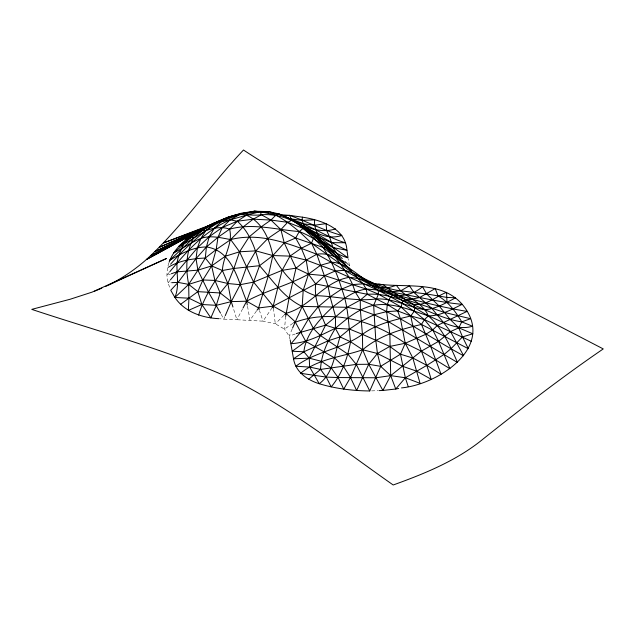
<?xml version="1.0" encoding="UTF-8"?>
<svg xmlns="http://www.w3.org/2000/svg" width="635" height="635" viewBox="0 0 635 635"><rect width="100%" height="100%" fill="white"/><g stroke="black" fill="none" stroke-linecap="round" stroke-linejoin="round"><path stroke-width="0.48" stroke-dasharray="3.17 2.38" d="M167.434 267.732L166.886 275.304L168.029 282.861L170.402 289.354M285.694 316.278L284.48 329.113L289.187 336.169L289.933 338.979M168.005 265.859L169.14 262.128M292.179 328.962L289.187 336.169L295.481 333.883M224.893 316.516L223.774 319.143L220.067 318.778M242.641 308.785L236.879 319.73L223.774 319.143L220.98 313.96M272.121 307.721L263.025 321.167L236.879 319.73L233.228 307.951M256.445 311.015L249.992 320.199L247.467 305.951M169.783 280.662L168.029 282.861L170.775 282.734M169.267 272.383L166.886 275.304L170.498 274.05M283.972 315.285L275.288 323.794L263.025 321.167L259.477 310.602M292.878 323.334L284.48 329.113L275.288 323.794L273.431 308.102M371.626 390.89L378.182 390.644M346.98 263.716L349.393 265.398L350.075 267.041M345.13 261.326L349.393 265.398L348.194 258.794"/><path stroke-width="0.95" d="M169.14 262.128C175.054 245.816 190.214 235.188 205.073 227.568C212.923 223.695 220.805 219.639 229.14 216.98C239.609 212.233 250.373 216.368 261.358 214.741L270.931 220.051L280.9 229.608L295.648 238.006L301.323 248.237L306.197 260.088L308.491 274.137L315.706 283.948C313.801 298.577 320.119 312.047 325.533 325.183L309.245 358.172L309.642 367.07L319.238 383.73C335.597 388.699 352.695 390.795 369.753 390.954L380.675 366.339L400.487 354.203L405.233 343.257L400.415 318.691L397.724 310.936L387.271 304.506L367.213 294.275L315.706 283.948L273.193 306.141L258.588 307.959L246.626 301.204L231.267 301.609L216.321 305.324L201.859 304.498L188.928 298.196L174.911 297.474L170.744 290.282L178.086 282.392L196.001 258.683L206.415 246.951L217.988 237.292L229.584 229.164L237.307 221.218L246.436 215.209L260.175 211.693L268.557 211.606L279.329 213.995L294.108 220.782L319.27 237.371L348.028 257.858C323.263 250.992 309.816 225.893 286.052 217.257M270.708 212.955C292.846 214.455 307.991 233.37 323.167 247.452C331.16 260.406 337.526 274.407 341.733 289.044C348.401 305.824 348.464 324.064 350.552 341.757C347.575 357.942 341.94 374.213 331.16 386.905L326.231 377.095L320.548 369.411C321.104 354.56 327.763 340.757 335.383 328.287L335.542 316.595L330.097 296.815L328.104 286.353L316.786 254.246L311.555 243.213L299.283 231.545L287.655 222.306L276.003 215.035L260.175 211.693L254.317 211.217L240.879 213.312L226.941 217.567L215.717 222.893L203.256 229.83L190.992 237.538L179.03 246.11C202.255 235.966 221.559 214.908 247.761 212.646M292.552 328.057L302.181 306.443L303.205 290.346L308.491 274.137L320.619 265.224L331.359 262.199C345.115 262.715 355.028 272.939 365.879 280.027M279.384 214.646L289.623 215.368L302.387 217.17C301.371 221.885 304.205 226.219 307.308 229.489L336.598 253.167L342.281 258.604M285.694 316.278L289.076 298.061L296.013 268.176L306.197 260.088L316.786 254.246C327.358 252.5 337.733 257.143 346.178 263.152M219.146 318.691C202.382 317.905 184.61 312.015 174.911 297.474L188.674 284.377L197.898 270.161L205.295 258.04L206.415 246.951L209.248 236.665L214.368 228.163L221.948 221.266L240.657 214.051L254.317 211.217L268.557 211.606L273.209 212.923M471.416 341.328L424.41 319.627L410.821 315.944L397.724 310.936L386.596 311.634L374.047 314.769L361.347 321.127L349.56 329.097L340.027 336.931C334.724 353.044 333.923 372.777 319.238 383.73C307.332 380.055 295.553 371.919 293.529 358.783L303.879 351.79C305.776 333.883 320.175 318.516 332.883 306.761C343.059 299.307 353.298 290.862 366.212 289.044C398.677 291.084 429.831 301.498 462.248 304.34C496.919 345.94 439.206 384.262 401.51 387.906M198.628 315.111C203.51 298.982 212.439 284.028 222.401 270.494C223.036 256.246 233.331 243.53 229.584 229.164C221.774 226.227 213.431 227.989 205.811 230.616C193.334 240.99 181.189 251.849 170.624 264.192M174.911 297.474C179.578 286.123 176.498 274.606 176.998 262.89C178.141 256.334 180.626 250.158 183.698 244.277C195.397 231.878 210.59 223.806 226.52 218.21L226.941 217.567L231.577 216.376M226.52 218.21L213.193 223.52L203.256 229.83L193.572 237.919L190.992 237.538L185.904 239.649L198.771 231.521L213.193 223.52L230.156 219.837L246.436 215.209C262.588 222.194 269.494 239.395 272.859 255.548L268.399 275.582L258.588 307.959L256.977 310.253M272.121 307.721L273.193 306.141L282.138 270.327L289.973 256.127L301.323 248.237L311.555 243.213L313.555 238.054L316.246 237.927L332.93 247.563L346.948 250.293L347.893 256.905M180.586 304.316L197.842 291.648L202.875 279.956L211.638 265.922L216.146 249.603L217.988 237.292L222.25 227.481L230.156 219.837L240.657 214.051L260.175 211.693L268.795 212.725M240.657 214.051L240.879 213.312L239.927 214.225M283.369 216.075L279.329 213.995L276.003 215.035L270.931 220.051L261.501 226.631L249.103 236.895L239.57 251.785L233.91 268.454L227.846 283.512L220.17 292.957L216.321 305.324L210.82 317.881L201.859 304.498L197.842 291.648L188.674 284.377L178.086 282.392L171.688 282.686M297.577 223.472L307.308 229.489L303.141 228.394L299.283 231.545L295.648 238.006L284.25 242.895L272.859 255.548L259.556 265.692L246.626 301.204L243.086 307.943M225.266 315.635L231.267 301.609L240.133 284.694L246.555 266.914L255.857 250.873L267.883 238.49L280.9 229.608L287.655 222.306L292.036 220.083L294.108 220.782L294.33 221.464C312.174 230.6 328.811 241.752 346.948 250.293C345.488 227.886 321.127 220.027 302.387 217.17M170.37 279.924L197.429 247.801L209.248 236.665L222.25 227.481L237.307 221.218L253.182 219.178L270.931 220.051L287.655 222.306L303.141 228.394L316.246 237.927L335.399 257.294L340.463 263.819L349.123 277.376L352.639 284.559L355.227 291.973L360.267 300.069L360.355 309.761L362.45 334.359L362.672 349.75L350.488 377.507L343.718 389.136L338.153 377.555L331.279 367.943L321.302 361.291L309.245 358.172L293.529 358.783L290.179 339.916M379.119 390.604L382.865 390.462L390.684 375.626L421.307 351.155L438.571 341.368L450.548 331.581L458.787 327.819L461.756 321.858L470.575 318.706L444.714 312.515L378.222 290.322L335.312 270.939L306.197 260.088L289.973 256.127L272.859 255.548L255.857 250.873L239.57 251.785L225.266 256.262L211.638 265.922L197.898 270.161L176.816 271.851L171.402 273.733M293.64 322.81C331.24 308.237 373.412 320.731 405.233 343.257L412.837 358.037L420.076 383.349L405.344 377.769L390.684 375.626L376.039 377.769L338.153 377.555L326.231 377.095L300.601 373.301C318.167 358.521 341.789 357.1 362.672 349.75C379.19 335.677 400.693 329.2 421.473 324.445L424.41 319.627L428.347 315.881C440.65 315.96 451.445 309.396 462.248 304.34C441.349 280.487 406.694 287.893 378.658 284.155M229.14 216.98L215.717 222.893L205.811 230.616L200.914 238.387L197.429 247.801L196.001 258.683L197.898 270.161L208.788 292.656L220.512 313.095M398.637 388.461L395.756 389.009L390.684 375.626L380.675 366.339L368.721 364.268L356.235 364.379L320.548 369.411L309.642 367.07L295.862 366.244C315.912 351.147 342.257 349.044 362.45 334.359C376.674 323.818 393.994 320.08 410.821 315.944L414.195 311.253L414.909 307.673L413.718 304.387L392.43 291.743L383.238 284.734L372.269 283.329M397.724 310.936L400.987 306.927L402.947 300.76L419.513 297.585L435.221 288.552L438.015 295.918C448.508 301.887 455.66 311.721 461.756 321.858L472.519 326.207C456.795 331.129 442.444 321.532 428.347 315.881C410.67 310.253 392.66 301.982 373.65 305.308C358.6 308.459 346.837 318.683 335.383 328.287C321.239 334.978 307.142 342.876 291.163 343.662L300.871 331.922L308.65 318.564L318.143 306.856L330.097 296.815L341.733 289.044L352.639 284.559L363.077 283.829L378.952 287.171L392.43 291.743L400.685 290.798L426.609 293.949L446.794 297.41L455.597 297.807C445.865 302.895 436.102 308.904 424.878 309.721C408.4 306.983 393.232 298.156 376.11 298.934C355.894 301.752 335.875 296.14 315.651 295.648C296.148 289.576 282.567 272.701 272.859 255.548M169.862 271.653C186.769 251.166 205.311 230.616 230.156 219.837L237.307 221.218C249.92 232.378 255.897 249.634 259.556 265.692C272.709 280.392 283.718 297.64 302.181 306.443L313.452 328.652L320.334 335.478L347.901 354.155L356.235 364.379L369.753 390.954M168.307 267.287C179.395 260.509 192.524 258.58 205.295 258.04L216.146 249.603L230.656 239.578L243.364 226.743L253.182 219.178L261.358 214.741C300.03 212.098 326.263 246.69 351.496 270.74M284.639 314.627L285.972 313.317C310.245 307.189 324.033 281.321 349.123 277.376C366.998 278.551 382.841 288.869 400.685 290.798C410.043 298.998 423.315 303.625 428.347 315.881C442.309 328.358 450.104 345.67 457.486 362.482L388.302 321.596L374.047 314.769L360.355 309.761L347.02 307.292L302.181 306.443M315.706 283.948L324.715 275.63L335.312 270.939L344.773 270.32L352.727 272.883L374.11 283.535L385 290.997L402.947 300.76L428.347 315.881M320.548 369.411L308.666 379.254M183.698 244.277L173.601 253.016C182.793 248.285 191.286 242.26 200.914 238.387C210.685 235.053 220.869 237.831 230.656 239.578C260.175 232.045 289.536 243.864 316.786 254.246C343.884 268.47 368.689 287.734 398.764 295.569C421.291 301.887 443.984 307.753 467.122 311.388L437.404 325.398L432.76 329.914L425.894 334.24L405.233 343.257L389.763 346.448L377.428 353.481L368.721 364.268L356.64 390.501L350.488 377.507L343.448 366.347L334.327 357.767L305.76 341.392L295.164 321.755L285.972 313.317L273.193 306.141L253.603 282.107L239.57 251.785L230.656 239.578M296.378 333.55L325.533 325.183L347.02 307.292L360.267 300.069L367.213 294.275C401.336 292.052 429.03 316.96 461.756 321.858M267.573 212.336L268.557 211.606M305.76 341.392L292.267 351.226L303.879 351.79L328.327 340.725L340.027 336.931L350.552 341.757L362.672 349.75L377.428 353.481L402.717 366.331L416.83 371.221L431.086 379.214C425.355 357.799 414.401 337.987 410.821 315.944L400.987 306.927L378.468 294.132L366.212 289.044L324.715 275.63L308.491 274.137L296.013 268.176L282.138 270.327L253.603 282.107L240.133 284.694L227.846 283.512L214.9 280.432L202.875 279.956L188.674 284.377L188.928 298.196L188.373 310.412L201.859 304.498M205.073 227.568L194.119 233.728L203.256 229.83L205.811 230.616M203.51 228.409L146.344 259.58C134.025 270.375 120.309 279.63 105.434 286.536M247.301 305.006L246.626 301.204C266.462 290.385 288.75 285.258 308.491 274.137M220.416 221.02L215.178 222.798L203.549 228.449L210.566 225.425M109.061 284.79L166.489 258.493L92.083 292.132L70.104 299.26L31.75 309.372C98.219 331.438 166.33 349.679 230.402 378.238C288.846 406.964 340.106 447.826 393.2 484.989C424.99 473.527 456.875 460.581 483.259 438.912C522.375 407.757 561.959 377.166 603.25 348.917L522.605 307.142L452.128 267.359C382.849 227.735 310.213 194.112 243.491 150.011C209.899 185.452 182.491 226.584 146.344 259.58L207.828 226.147L150.741 255.627L212.066 224.203L155.067 251.531L215.352 222.956L159.337 247.293L213.058 224.226M101.798 288.179L94.512 291.195M217.599 222.155L163.552 242.935L211.725 224.933M213.193 223.52L215.178 222.798M233.672 216.083L238.141 214.757M233.434 215.892L238.069 214.701M335.534 228.846C322.382 233.378 308.626 228.378 296.601 222.845M229.584 229.164C252.698 222.798 276.098 229.751 299.283 231.545C316.627 238.204 331.168 250.714 344.305 263.501M205.295 258.04L211.638 265.922L222.401 270.494L233.91 268.454L259.556 265.692M328.144 247.904L323.167 247.452L295.648 238.006M283.202 215.971L289.623 215.368C307.276 221.599 323.818 230.648 341.955 235.434C324.62 241.133 311.658 229.322 296.878 222.901M413.718 304.387C426.458 305.88 435.642 296.545 446.572 292.322L446.976 302.371M232.95 307.046L231.267 301.609L220.17 292.957L197.842 291.648M325.533 325.183L335.383 328.287L349.56 329.097L362.45 334.359L389.763 346.448L400.487 354.203L412.837 358.037L426.887 365.339L441.087 374.293L430.641 346.258L421.473 324.445L410.821 315.944M254.317 211.217L260.945 211.773M288.322 218.575L302.149 220.369L314.69 219.837C313.547 227.243 317.77 233.728 320.596 240.22M288.449 218.361C308.419 224.02 325.398 236.839 345.281 242.768L331.414 242.657L319.27 237.371L306.253 228.227L299.641 224.766M293.489 221.107L303.244 223.806L314.611 225.234L326.057 223.623L326.739 230.767L329.636 236.934L332.93 247.563L340.543 259.223M279.717 214.765L281.575 215.297M360.267 300.069C397.28 313.571 429.133 337.304 463.645 355.783L450.548 331.581L443.587 322.588L432.006 308.602L413.949 292.465L409.456 285.821L400.685 290.798L396.335 285.353L387.31 288.036L378.952 287.171L365.649 280.9L352.727 272.883L311.555 243.213M390.684 375.626L389.858 333.867L386.596 311.634L387.271 304.506L390.446 296.632L392.914 295.37C403.535 296.537 414.441 293.918 422.513 286.655L426.609 293.949L439.277 306.118L450.136 319.445L458.787 327.819L472.829 333.788L462.494 336.899L451.16 348.551L444.198 354.354L426.887 365.339L405.344 377.769L395.756 389.009L382.865 390.462L368.721 364.268L362.672 349.75M290.933 219.821L294.33 221.464M421.473 324.445L468.32 348.694L462.494 336.899L458.787 327.819M405.233 343.257L421.307 351.155L449.921 368.689L438.571 341.368L432.76 329.914L424.41 319.627L414.195 311.253L402.312 303.276L378.222 290.322L365.649 280.9L361.339 276.947M367.213 294.275L366.212 289.044L363.077 283.829L352.727 272.883L348.885 267.93L323.167 247.452M303.879 351.79L309.245 358.172M348.885 267.93L349.909 269.311M335.383 328.287L340.027 336.931M296.013 268.176L284.25 242.895L280.9 229.608M220.17 292.957L214.9 280.432L211.638 265.922M222.401 270.494L227.846 283.512L231.267 301.609M289.623 215.368L291.116 219.067M246.626 301.204C237.927 280.868 232.688 250.722 206.415 246.951C193.024 247.047 180.943 253.635 169.704 260.255L193.572 237.919C185.872 252.262 185.539 268.684 188.674 284.377M260.175 211.693L261.358 214.741M258.588 307.959L259.183 309.721M408.226 386.628L405.344 377.769L400.487 354.203M380.675 366.339L377.428 353.481L375.785 340.106L373.65 305.308L378.468 294.132L378.222 290.322M273.193 306.141L273.431 308.102"/></g></svg>
